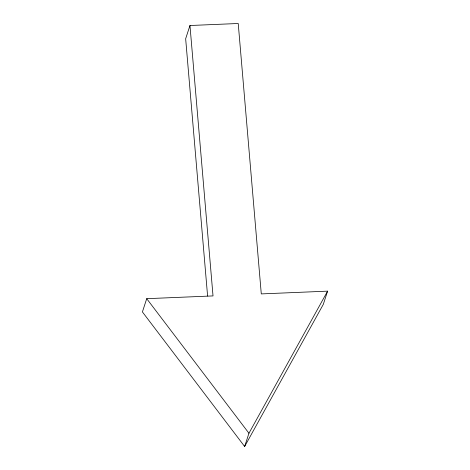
<?xml version="1.0" encoding="UTF-8"?>
<svg xmlns="http://www.w3.org/2000/svg" width="470" height="470" viewBox="0 0 470 470"><rect width="100%" height="100%" fill="white"/><g stroke="black" fill="none" stroke-linecap="round" stroke-linejoin="round"><path stroke-width="0.7" d="M189.962 25.509L213.022 295.918L146.716 298.679L142.41 311.927L244.641 446.5L323.284 304.396L327.59 291.147L261.285 293.909L238.225 23.5L189.962 25.509L185.656 38.757L207.593 296.012M244.641 446.5L248.947 433.252L327.59 291.147M146.716 298.679L248.947 433.252"/></g></svg>
